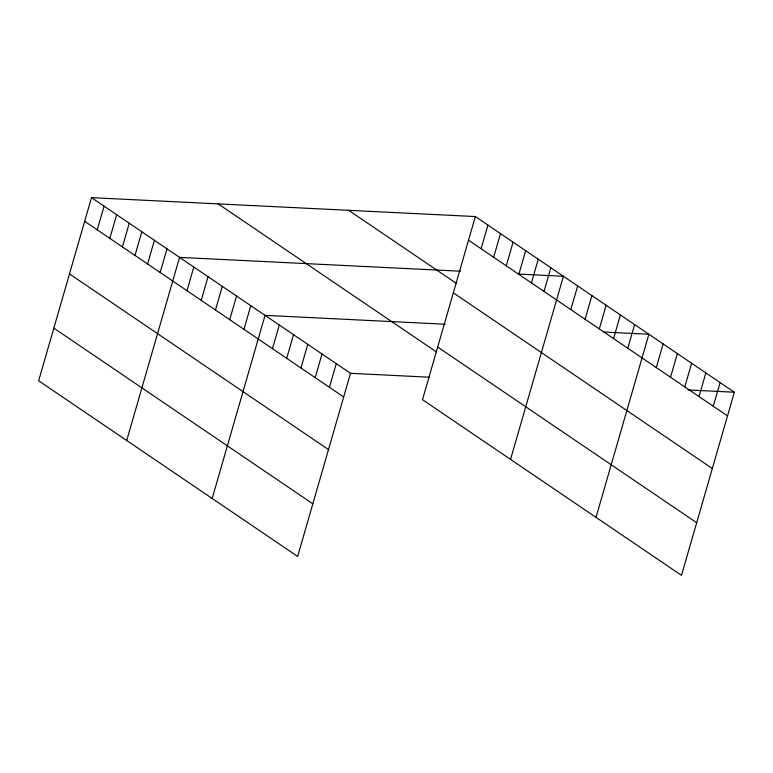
<?xml version="1.0" encoding="UTF-8"?>
<svg xmlns="http://www.w3.org/2000/svg" width="773" height="773" viewBox="0 0 773 773"><rect width="100%" height="100%" fill="white"/><g stroke="black" fill="none" stroke-linecap="round" stroke-linejoin="round"><path stroke-width="1.16" d="M91.504 197.646L38.65 380.77L297.653 556.444L350.507 373.32L91.504 197.646L475.347 216.556L734.35 392.23L681.496 575.354L422.493 399.68L475.347 216.556M97.253 229.832L104.084 206.178M109.834 238.364L116.665 214.71M122.414 246.896L129.246 223.242M134.995 255.428L141.826 231.774M147.575 263.97L154.407 240.316M160.156 272.502L166.987 248.848M126.714 440.494L179.568 257.38L460.486 271.217M186.989 290.696L193.81 267.043M201.231 300.359L208.053 276.705M215.474 310.021L222.305 286.368M229.716 319.684L236.548 296.03M243.968 329.346L250.79 305.693M212.179 498.469L265.042 315.355L445.306 324.235M272.454 348.662L279.285 325.008M286.706 358.324L293.527 334.67M300.948 367.987L307.77 344.333M315.191 377.649L322.022 353.995M329.433 387.312L336.265 363.658M481.096 248.742L487.927 225.088M493.676 257.274L500.508 233.62M506.257 265.806L513.088 242.152M518.838 274.347L525.669 250.694M531.418 282.879L538.25 259.226M543.999 291.411L550.83 267.758M510.557 459.404L563.411 276.29L518.171 274.057M570.822 309.606L577.653 285.952M585.074 319.268L591.896 295.615M599.317 328.931L606.138 305.277M613.559 338.593L620.39 314.94M627.802 348.256L634.633 324.602M596.022 517.379L648.876 334.265L603.636 332.032M656.296 367.581L663.128 343.927M670.539 377.243L677.37 353.59M684.791 386.896L691.613 363.242M699.034 396.559L705.855 372.905M713.276 406.221L720.107 382.567M350.507 373.32L429.672 377.224M687.98 389.95L734.35 392.23M468.515 240.21L727.519 415.884M348.681 210.314L456.679 283.575M453.326 292.832L712.329 468.515M437.682 347.058L696.686 522.732M218.17 203.888L436.339 351.87M84.672 221.3L343.685 396.974M69.493 273.922L328.496 449.596M53.839 328.139L312.843 503.822"/></g></svg>
